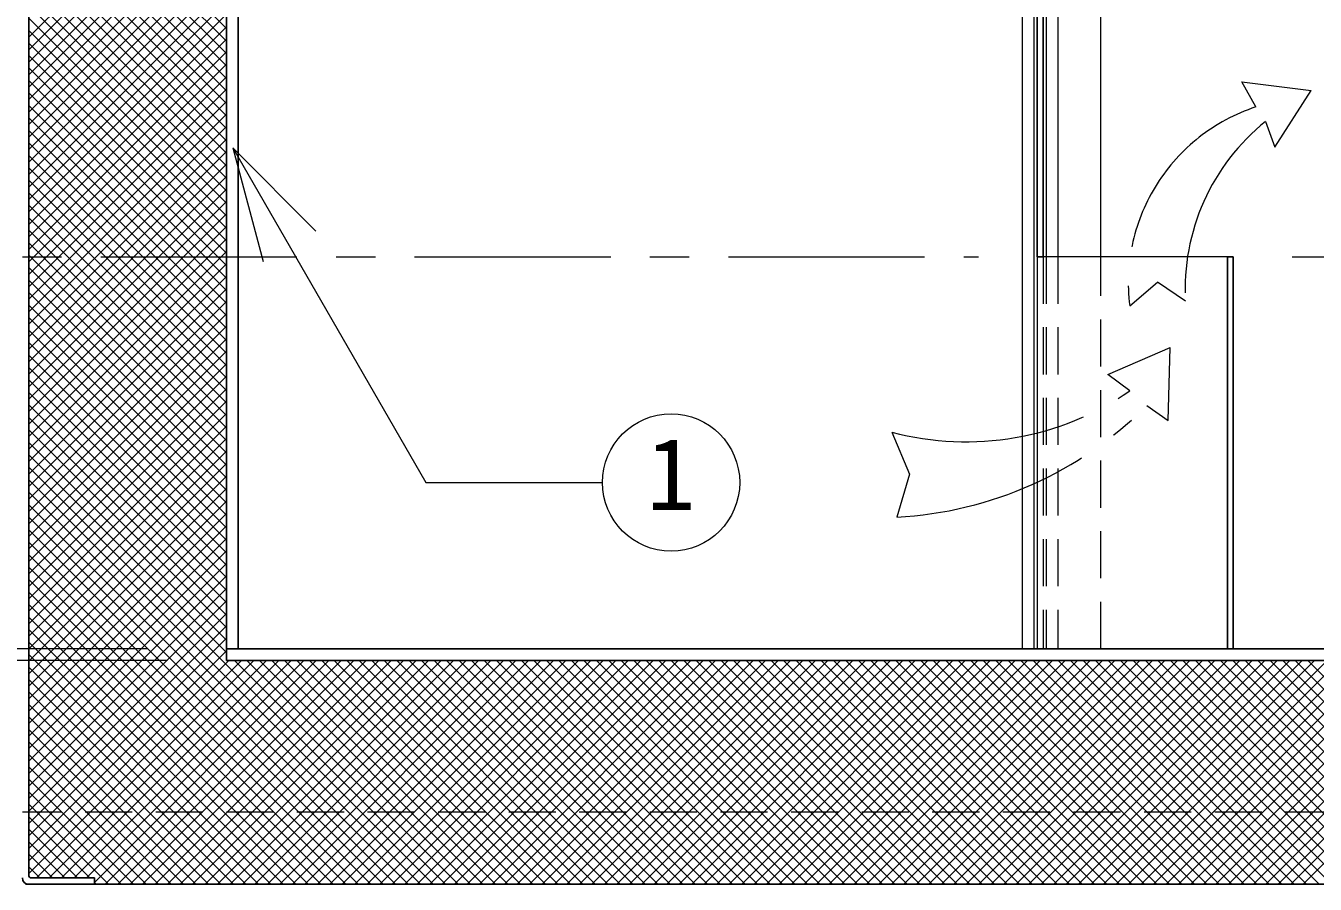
# Model space of a CAD drawing. Units: millimetres at full size, sheet at 1:10; details may follow other scales. Extents: x -2092 to 1958, y -1356 to 1454.
# Drawn here: x -1148.6 to -819.9, y -915.8 to -696.9 of the extents above; entities that cross this region are included whole.
import ezdxf
from ezdxf.enums import TextEntityAlignment as Align

# ---------------------------------------------------------------- set-up
doc = ezdxf.new("R2010")
doc.units = ezdxf.units.MM
doc.header["$LTSCALE"] = 10
for name, pattern in [('CHAIN1', [8, 5, -1, 1, -1]), ('DASHED1', [1.8, 1.2, -0.6]), ('DOUBLE_CHAIN1', [8.8, 5, -1, 0.6, -0.6, 0.6, -1])]:
    doc.linetypes.add(name, pattern=pattern)
doc.layers.add('0-0_ﾚｲﾔ1', color=4, linetype='Continuous', lineweight=9)
doc.styles.add('ＭＳ ゴシック', font='')
doc.styles.get('ＭＳ ゴシック').set_extended_font_data('MS Gothic')

msp = doc.modelspace()

# ---------------------------------------------------------------- linework, layer by layer
at = {"layer": '0-0_ﾚｲﾔ1', "color": 7, "lineweight": 18}
for p, q in [((-894.49, -855.78), (-894.49, -157.28)), ((-891.49, -855.78), (-891.49, -157.28)), ((-888.49, -169.52), (-888.49, -755.78)), ((-885.49, -170.14), (-885.49, -755.78)), ((-1095.87, -728.04), (-1074.66, -749.25)), ((-1095.87, -728.04), (-1088.11, -757.02)), ((-890.74, -755.78), (-890.74, -855.78)), ((-842.24, -755.78), (-889.24, -755.78))]:
    msp.add_line(p, q, dxfattribs=at)
at = {"layer": '0-0_ﾚｲﾔ1', "color": 5, "lineweight": 25}
for p, q in [((-890.74, -157.28), (-890.74, -755.78)), ((-889.24, -158.03), (-889.24, -755.78)), ((-1147.89, -913.38), (-1147.89, -486.28)), ((-1097.49, -486.28), (-1097.49, -858.78)), ((-1094.49, -855.78), (-1094.49, -486.28)), ((-889.24, -755.78), (-890.74, -755.78)), ((-842.24, -755.78), (-842.24, -855.78)), ((-840.74, -755.78), (-842.24, -755.78)), ((-840.74, -755.78), (-840.74, -855.78)), ((-291.49, -855.78), (-1097.49, -855.78)), ((-291.49, -858.78), (-1097.49, -858.78)), ((-240.29, -915.78), (-1148.69, -915.78)), ((-1147.09, -914.18), (-1131.09, -914.18)), ((-1131.09, -915.78), (-1131.09, -914.18))]:
    msp.add_line(p, q, dxfattribs=at)
at = {"layer": '0-0_ﾚｲﾔ1'}
for p, q in [((-874.49, -755.78), (-874.49, -157.28)), ((-1147.89, -647.2), (-1097.49, -697.6)), ((-1147.89, -699.83), (-1097.49, -649.43)), ((-1147.89, -650.39), (-1097.49, -700.79)), ((-1147.89, -703.01), (-1097.49, -652.61)), ((-1147.89, -653.57), (-1097.49, -703.97)), ((-1147.89, -706.2), (-1097.49, -655.8)), ((-1147.89, -656.75), (-1097.49, -707.15)), ((-1147.89, -709.38), (-1097.49, -658.98)), ((-1147.89, -659.93), (-1097.49, -710.33)), ((-1147.89, -712.56), (-1097.49, -662.16)), ((-1147.89, -663.11), (-1097.49, -713.51)), ((-1147.89, -715.74), (-1097.49, -665.34)), ((-1147.89, -666.3), (-1097.49, -716.7)), ((-1147.89, -718.92), (-1097.49, -668.52)), ((-1147.89, -669.48), (-1097.49, -719.88)), ((-1147.89, -722.11), (-1097.49, -671.71)), ((-1147.89, -672.66), (-1097.49, -723.06)), ((-1147.89, -725.29), (-1097.49, -674.89)), ((-1147.89, -675.84), (-1097.49, -726.24)), ((-1147.89, -728.47), (-1097.49, -678.07)), ((-1147.89, -679.02), (-1097.49, -729.42)), ((-1147.89, -731.65), (-1097.49, -681.25)), ((-1147.89, -682.21), (-1097.49, -732.61)), ((-1147.89, -734.83), (-1097.49, -684.43)), ((-1147.89, -685.39), (-1097.49, -735.79)), ((-1147.89, -738.02), (-1097.49, -687.62)), ((-1147.89, -688.57), (-1097.49, -738.97)), ((-1147.89, -741.2), (-1097.49, -690.8)), ((-1147.89, -691.75), (-1097.49, -742.15)), ((-1147.89, -744.38), (-1097.49, -693.98)), ((-1147.89, -694.93), (-1097.49, -745.33)), ((-1147.89, -747.56), (-1097.49, -697.16)), ((-1147.89, -698.12), (-1097.49, -748.52)), ((-1147.89, -750.74), (-1097.49, -700.34)), ((-1147.89, -701.3), (-1097.49, -751.7)), ((-1147.89, -753.93), (-1097.49, -703.53)), ((-1147.89, -704.48), (-1097.49, -754.88)), ((-1147.89, -757.11), (-1097.49, -706.71)), ((-1147.89, -707.66), (-1097.49, -758.06)), ((-1147.89, -760.29), (-1097.49, -709.89)), ((-1147.89, -710.84), (-1097.49, -761.24)), ((-1147.89, -763.47), (-1097.49, -713.07)), ((-1147.89, -714.03), (-1097.49, -764.43)), ((-1147.89, -766.65), (-1097.49, -716.25)), ((-1147.89, -717.21), (-1097.49, -767.61)), ((-1147.89, -769.84), (-1097.49, -719.44)), ((-1147.89, -720.39), (-1097.49, -770.79)), ((-1147.89, -773.02), (-1097.49, -722.62)), ((-1147.89, -723.57), (-1097.49, -773.97)), ((-1147.89, -776.2), (-1097.49, -725.8)), ((-1147.89, -726.75), (-1097.49, -777.15)), ((-1147.89, -779.38), (-1097.49, -728.98)), ((-1147.89, -729.94), (-1097.49, -780.34)), ((-1147.89, -782.56), (-1097.49, -732.16)), ((-1147.89, -733.12), (-1097.49, -783.52)), ((-1147.89, -785.75), (-1097.49, -735.35)), ((-1147.89, -736.3), (-1097.49, -786.7)), ((-1147.89, -788.93), (-1097.49, -738.53)), ((-1147.89, -739.48), (-1097.49, -789.88)), ((-1147.89, -792.11), (-1097.49, -741.71)), ((-1147.89, -742.66), (-1097.49, -793.06)), ((-1147.89, -795.29), (-1097.49, -744.89)), ((-1147.89, -745.84), (-1097.49, -796.24)), ((-1147.89, -798.47), (-1097.49, -748.07)), ((-1147.89, -749.03), (-1097.49, -799.43)), ((-1147.89, -801.66), (-1097.49, -751.26)), ((-1147.89, -752.21), (-1097.49, -802.61)), ((-1147.89, -804.84), (-1097.49, -754.44)), ((-1147.89, -755.39), (-1097.49, -805.79)), ((-1147.89, -808.02), (-1097.49, -757.62)), ((-1147.89, -758.57), (-1097.49, -808.97)), ((-1147.89, -811.2), (-1097.49, -760.8)), ((-1147.89, -761.75), (-1097.49, -812.15)), ((-1147.89, -814.38), (-1097.49, -763.98)), ((-1147.89, -764.94), (-1097.49, -815.34)), ((-1147.89, -817.57), (-1097.49, -767.17)), ((-1147.89, -768.12), (-1097.49, -818.52)), ((-1147.89, -820.75), (-1097.49, -770.35)), ((-1147.89, -771.3), (-1097.49, -821.7)), ((-1147.89, -823.93), (-1097.49, -773.53)), ((-1147.89, -774.48), (-1097.49, -824.88)), ((-1147.89, -827.11), (-1097.49, -776.71)), ((-1147.89, -777.66), (-1097.49, -828.06)), ((-1147.89, -830.29), (-1097.49, -779.89)), ((-1147.89, -780.85), (-1097.49, -831.25)), ((-1147.89, -833.48), (-1097.49, -783.08)), ((-1147.89, -784.03), (-1097.49, -834.43)), ((-1147.89, -836.66), (-1097.49, -786.26)), ((-1147.89, -787.21), (-1097.49, -837.61)), ((-1147.89, -839.84), (-1097.49, -789.44)), ((-1147.89, -790.39), (-1097.49, -840.79)), ((-1147.89, -843.02), (-1097.49, -792.62)), ((-1147.89, -793.57), (-1097.49, -843.97)), ((-1147.89, -846.2), (-1097.49, -795.8)), ((-1147.89, -796.76), (-1097.49, -847.16)), ((-1147.89, -849.39), (-1097.49, -798.99)), ((-1147.89, -799.94), (-1097.49, -850.34)), ((-1147.89, -852.57), (-1097.49, -802.17)), ((-1147.89, -803.12), (-1097.49, -853.52)), ((-1147.89, -855.75), (-1097.49, -805.35)), ((-1147.89, -806.3), (-1097.49, -856.7)), ((-1147.89, -858.93), (-1097.49, -808.53)), ((-1147.89, -809.48), (-1041.6, -915.78)), ((-1147.89, -862.11), (-1097.49, -811.71)), ((-1147.89, -812.67), (-1044.78, -915.78)), ((-1147.89, -865.3), (-1097.49, -814.9)), ((-1147.89, -815.85), (-1047.96, -915.78)), ((-1147.89, -868.48), (-1097.49, -818.08)), ((-1147.89, -819.03), (-1051.14, -915.78)), ((-1147.89, -871.66), (-1097.49, -821.26)), ((-1147.89, -822.21), (-1054.33, -915.78)), ((-1147.89, -874.84), (-1097.49, -824.44)), ((-1147.89, -825.39), (-1057.51, -915.78)), ((-1147.89, -878.02), (-1097.49, -827.62)), ((-1147.89, -828.58), (-1060.69, -915.78)), ((-1147.89, -881.21), (-1097.49, -830.81)), ((-1147.89, -831.76), (-1063.87, -915.78)), ((-1147.89, -884.39), (-1097.49, -833.99)), ((-1147.89, -834.94), (-1067.05, -915.78)), ((-1147.89, -887.57), (-1097.49, -837.17)), ((-1147.89, -838.12), (-1070.24, -915.78)), ((-1147.89, -890.75), (-1097.49, -840.35)), ((-1147.89, -841.3), (-1073.42, -915.78)), ((-1147.89, -893.93), (-1097.49, -843.53)), ((-1147.89, -844.49), (-1076.6, -915.78)), ((-1147.89, -897.12), (-1097.49, -846.72)), ((-1147.89, -847.67), (-1079.78, -915.78)), ((-1147.89, -900.3), (-1097.49, -849.9)), ((-1147.89, -850.85), (-1082.96, -915.78)), ((-1147.89, -903.48), (-1097.49, -853.08)), ((-1147.89, -854.03), (-1086.15, -915.78)), ((-1147.89, -906.66), (-1097.49, -856.26)), ((-1147.89, -857.21), (-1089.33, -915.78)), ((-1147.89, -913.03), (-1093.65, -858.78)), ((-1147.89, -909.84), (-1096.83, -858.78)), ((-1147.89, -860.4), (-1092.51, -915.78)), ((-1145.87, -914.18), (-1090.47, -858.78)), ((-1142.68, -914.18), (-1087.28, -858.78)), ((-1139.5, -914.18), (-1084.1, -858.78)), ((-1136.32, -914.18), (-1080.92, -858.78)), ((-1133.14, -914.18), (-1077.74, -858.78)), ((-1131.09, -915.32), (-1074.56, -858.78)), ((-1128.37, -915.78), (-1071.37, -858.78)), ((-1125.19, -915.78), (-1068.19, -858.78)), ((-1122.01, -915.78), (-1065.01, -858.78)), ((-1118.83, -915.78), (-1061.83, -858.78)), ((-1115.65, -915.78), (-1058.65, -858.78)), ((-1112.46, -915.78), (-1055.46, -858.78)), ((-1109.28, -915.78), (-1052.28, -858.78)), ((-1106.1, -915.78), (-1049.1, -858.78)), ((-1102.92, -915.78), (-1045.92, -858.78)), ((-1099.74, -915.78), (-1042.74, -858.78)), ((-1096.55, -915.78), (-1039.55, -858.78)), ((-1095.42, -858.78), (-1038.42, -915.78)), ((-1093.37, -915.78), (-1036.37, -858.78)), ((-1092.23, -858.78), (-1035.23, -915.78)), ((-1090.19, -915.78), (-1033.19, -858.78)), ((-1089.05, -858.78), (-1032.05, -915.78)), ((-1087.01, -915.78), (-1030.01, -858.78)), ((-1085.87, -858.78), (-1028.87, -915.78)), ((-1083.83, -915.78), (-1026.83, -858.78)), ((-1082.69, -858.78), (-1025.69, -915.78)), ((-1080.64, -915.78), (-1023.64, -858.78)), ((-1079.51, -858.78), (-1022.51, -915.78)), ((-1077.46, -915.78), (-1020.46, -858.78)), ((-1076.32, -858.78), (-1019.32, -915.78)), ((-1074.28, -915.78), (-1017.28, -858.78)), ((-1073.14, -858.78), (-1016.14, -915.78)), ((-1071.1, -915.78), (-1014.1, -858.78)), ((-1069.96, -858.78), (-1012.96, -915.78)), ((-1067.92, -915.78), (-1010.92, -858.78)), ((-1066.78, -858.78), (-1009.78, -915.78)), ((-1064.73, -915.78), (-1007.73, -858.78)), ((-1063.6, -858.78), (-1006.6, -915.78)), ((-1061.55, -915.78), (-1004.55, -858.78)), ((-1060.41, -858.78), (-1003.41, -915.78)), ((-1058.37, -915.78), (-1001.37, -858.78)), ((-1057.23, -858.78), (-1000.23, -915.78)), ((-1055.19, -915.78), (-998.19, -858.78)), ((-1054.05, -858.78), (-997.05, -915.78)), ((-1052.01, -915.78), (-995.01, -858.78)), ((-1050.87, -858.78), (-993.87, -915.78)), ((-1048.82, -915.78), (-991.82, -858.78)), ((-1047.69, -858.78), (-990.69, -915.78)), ((-1045.64, -915.78), (-988.64, -858.78)), ((-1044.5, -858.78), (-987.5, -915.78)), ((-1042.46, -915.78), (-985.46, -858.78)), ((-1041.32, -858.78), (-984.32, -915.78)), ((-1039.28, -915.78), (-982.28, -858.78)), ((-1038.14, -858.78), (-981.14, -915.78)), ((-1036.1, -915.78), (-979.1, -858.78)), ((-1034.96, -858.78), (-977.96, -915.78)), ((-1032.91, -915.78), (-975.91, -858.78)), ((-1031.78, -858.78), (-974.78, -915.78)), ((-1029.73, -915.78), (-972.73, -858.78)), ((-1028.59, -858.78), (-971.59, -915.78)), ((-1026.55, -915.78), (-969.55, -858.78)), ((-1025.41, -858.78), (-968.41, -915.78)), ((-1023.37, -915.78), (-966.37, -858.78)), ((-1022.23, -858.78), (-965.23, -915.78)), ((-1020.19, -915.78), (-963.19, -858.78)), ((-1019.05, -858.78), (-962.05, -915.78)), ((-1017, -915.78), (-960, -858.78)), ((-1015.87, -858.78), (-958.87, -915.78)), ((-1013.82, -915.78), (-956.82, -858.78)), ((-1012.69, -858.78), (-955.69, -915.78)), ((-1010.64, -915.78), (-953.64, -858.78)), ((-1009.5, -858.78), (-952.5, -915.78)), ((-1007.46, -915.78), (-950.46, -858.78)), ((-1006.32, -858.78), (-949.32, -915.78)), ((-1004.28, -915.78), (-947.28, -858.78)), ((-1003.14, -858.78), (-946.14, -915.78)), ((-1001.09, -915.78), (-944.09, -858.78)), ((-999.96, -858.78), (-942.96, -915.78)), ((-997.91, -915.78), (-940.91, -858.78)), ((-996.78, -858.78), (-939.78, -915.78)), ((-994.73, -915.78), (-937.73, -858.78)), ((-993.59, -858.78), (-936.59, -915.78)), ((-991.55, -915.78), (-934.55, -858.78)), ((-990.41, -858.78), (-933.41, -915.78)), ((-988.37, -915.78), (-931.37, -858.78)), ((-987.23, -858.78), (-930.23, -915.78)), ((-985.18, -915.78), (-928.18, -858.78)), ((-984.05, -858.78), (-927.05, -915.78)), ((-982, -915.78), (-925, -858.78)), ((-980.87, -858.78), (-923.87, -915.78)), ((-978.82, -915.78), (-921.82, -858.78)), ((-977.68, -858.78), (-920.68, -915.78)), ((-975.64, -915.78), (-918.64, -858.78)), ((-974.5, -858.78), (-917.5, -915.78)), ((-972.46, -915.78), (-915.46, -858.78)), ((-971.32, -858.78), (-914.32, -915.78)), ((-969.27, -915.78), (-912.27, -858.78)), ((-968.14, -858.78), (-911.14, -915.78)), ((-966.09, -915.78), (-909.09, -858.78)), ((-964.96, -858.78), (-907.96, -915.78)), ((-962.91, -915.78), (-905.91, -858.78)), ((-961.77, -858.78), (-904.77, -915.78)), ((-959.73, -915.78), (-902.73, -858.78)), ((-958.59, -858.78), (-901.59, -915.78)), ((-956.55, -915.78), (-899.55, -858.78)), ((-955.41, -858.78), (-898.41, -915.78)), ((-953.36, -915.78), (-896.36, -858.78)), ((-952.23, -858.78), (-895.23, -915.78)), ((-950.18, -915.78), (-893.18, -858.78)), ((-949.05, -858.78), (-892.05, -915.78)), ((-947, -915.78), (-890, -858.78)), ((-945.86, -858.78), (-888.86, -915.78)), ((-943.82, -915.78), (-886.82, -858.78)), ((-942.68, -858.78), (-885.68, -915.78)), ((-940.64, -915.78), (-883.64, -858.78)), ((-939.5, -858.78), (-882.5, -915.78)), ((-937.45, -915.78), (-880.45, -858.78)), ((-936.32, -858.78), (-879.32, -915.78)), ((-934.27, -915.78), (-877.27, -858.78)), ((-933.14, -858.78), (-876.14, -915.78)), ((-931.09, -915.78), (-874.09, -858.78)), ((-929.95, -858.78), (-872.95, -915.78)), ((-927.91, -915.78), (-870.91, -858.78)), ((-926.77, -858.78), (-869.77, -915.78)), ((-924.73, -915.78), (-867.73, -858.78)), ((-923.59, -858.78), (-866.59, -915.78)), ((-921.54, -915.78), (-864.54, -858.78)), ((-920.41, -858.78), (-863.41, -915.78)), ((-918.36, -915.78), (-861.36, -858.78)), ((-917.23, -858.78), (-860.23, -915.78)), ((-915.18, -915.78), (-858.18, -858.78)), ((-914.04, -858.78), (-857.04, -915.78)), ((-912, -915.78), (-855, -858.78)), ((-910.86, -858.78), (-853.86, -915.78)), ((-908.82, -915.78), (-851.82, -858.78)), ((-907.68, -858.78), (-850.68, -915.78)), ((-905.63, -915.78), (-848.63, -858.78)), ((-904.5, -858.78), (-847.5, -915.78)), ((-902.45, -915.78), (-845.45, -858.78)), ((-901.32, -858.78), (-844.32, -915.78)), ((-899.27, -915.78), (-842.27, -858.78)), ((-898.13, -858.78), (-841.13, -915.78)), ((-896.09, -915.78), (-839.09, -858.78)), ((-894.95, -858.78), (-837.95, -915.78)), ((-892.91, -915.78), (-835.91, -858.78)), ((-891.77, -858.78), (-834.77, -915.78)), ((-889.72, -915.78), (-832.72, -858.78)), ((-888.59, -858.78), (-831.59, -915.78)), ((-886.54, -915.78), (-829.54, -858.78)), ((-885.41, -858.78), (-828.41, -915.78)), ((-883.36, -915.78), (-826.36, -858.78)), ((-882.22, -858.78), (-825.22, -915.78)), ((-880.18, -915.78), (-823.18, -858.78)), ((-879.04, -858.78), (-822.04, -915.78)), ((-877, -915.78), (-820, -858.78)), ((-875.86, -858.78), (-818.86, -915.78)), ((-873.81, -915.78), (-816.81, -858.78)), ((-872.68, -858.78), (-815.68, -915.78)), ((-870.63, -915.78), (-813.63, -858.78)), ((-869.5, -858.78), (-812.5, -915.78)), ((-867.45, -915.78), (-810.45, -858.78)), ((-866.31, -858.78), (-809.31, -915.78)), ((-864.27, -915.78), (-807.27, -858.78)), ((-863.13, -858.78), (-806.13, -915.78)), ((-861.09, -915.78), (-804.09, -858.78)), ((-859.95, -858.78), (-802.95, -915.78)), ((-857.9, -915.78), (-800.9, -858.78)), ((-856.77, -858.78), (-799.77, -915.78)), ((-854.72, -915.78), (-797.72, -858.78)), ((-853.59, -858.78), (-796.59, -915.78)), ((-851.54, -915.78), (-794.54, -858.78)), ((-850.4, -858.78), (-793.4, -915.78)), ((-848.36, -915.78), (-791.36, -858.78)), ((-847.22, -858.78), (-790.22, -915.78)), ((-845.18, -915.78), (-788.18, -858.78)), ((-844.04, -858.78), (-787.04, -915.78)), ((-841.99, -915.78), (-784.99, -858.78)), ((-840.86, -858.78), (-783.86, -915.78)), ((-838.81, -915.78), (-781.81, -858.78)), ((-837.68, -858.78), (-780.68, -915.78)), ((-835.63, -915.78), (-778.63, -858.78)), ((-834.49, -858.78), (-777.49, -915.78)), ((-832.45, -915.78), (-775.45, -858.78)), ((-831.31, -858.78), (-774.31, -915.78)), ((-829.27, -915.78), (-772.27, -858.78)), ((-828.13, -858.78), (-771.13, -915.78)), ((-826.09, -915.78), (-769.09, -858.78)), ((-824.95, -858.78), (-767.95, -915.78)), ((-822.9, -915.78), (-765.9, -858.78)), ((-821.77, -858.78), (-764.77, -915.78)), ((-1147.89, -863.58), (-1095.69, -915.78)), ((-1147.89, -866.76), (-1098.87, -915.78)), ((-1147.89, -869.94), (-1102.06, -915.78)), ((-1147.89, -873.12), (-1105.24, -915.78)), ((-1147.89, -876.31), (-1108.42, -915.78)), ((-1147.89, -879.49), (-1111.6, -915.78)), ((-1147.89, -882.67), (-1114.78, -915.78)), ((-1147.89, -885.85), (-1117.97, -915.78)), ((-1147.89, -889.03), (-1121.15, -915.78)), ((-1147.89, -892.22), (-1124.33, -915.78)), ((-1147.89, -895.4), (-1127.51, -915.78)), ((-1147.89, -898.58), (-1132.29, -914.18)), ((-1147.89, -901.76), (-1135.48, -914.18)), ((-1147.89, -904.94), (-1138.66, -914.18)), ((-1147.89, -908.13), (-1141.84, -914.18)), ((-1147.89, -911.31), (-1145.02, -914.18)), ((-1131.09, -915.38), (-1130.69, -915.78))]:
    msp.add_line(p, q, dxfattribs=at)
at = {"layer": '0-0_ﾚｲﾔ1', "linetype": 'DOUBLE_CHAIN1'}
for p, q in [((-834.98, -717.61), (-838.53, -711.18)), ((-838.53, -711.18), (-820.87, -713.43)), ((-867.16, -768.35), (-860.05, -762.25)), ((-852.93, -767.11), (-860.05, -762.25)), ((-872.73, -785.85), (-856.84, -778.95)), ((-867.16, -790.01), (-872.73, -785.85))]:
    msp.add_line(p, q, dxfattribs=at)
at = {"layer": '0-0_ﾚｲﾔ1', "linetype": 'CHAIN1'}
for p, q in [((-1929.49, -755.78), (-905.74, -755.78)), ((-825.74, -755.78), (-720.74, -755.78)), ((-1117.49, -855.78), (-1979.49, -855.78)), ((-1112.49, -858.78), (-2029.49, -858.78))]:
    msp.add_line(p, q, dxfattribs=at)
at = {"layer": '0-0_ﾚｲﾔ1', "linetype": 'DASHED1'}
for p, q in [((-889.24, -755.78), (-889.24, -855.78)), ((-888.49, -755.78), (-888.49, -855.78)), ((-885.49, -755.78), (-885.49, -855.78)), ((-874.49, -855.78), (-874.49, -755.78)), ((-239.49, -897.38), (-1149.49, -897.38))]:
    msp.add_line(p, q, dxfattribs=at)
at = {"layer": '0-0_ﾚｲﾔ1', "linetype": 'DOUBLE_CHAIN1'}
for points in [[(-832.51, -721.32), (-830.18, -727.88), (-820.87, -713.43)], [(-862.83, -793.72), (-857.32, -797.57), (-856.84, -778.95)], [(-927.8, -800.52), (-923.31, -811.22), (-926.56, -822.18)]]:
    msp.add_lwpolyline(points, dxfattribs=at)
at = {"layer": '0-0_ﾚｲﾔ1', "color": 7, "lineweight": 18}
msp.add_lwpolyline([(-1095.87, -728.04), (-1046.61, -813.36), (-1001.6, -813.36)], dxfattribs=at)
msp.add_circle((-984.1, -813.36), 17.5, dxfattribs=at)
at = {"layer": '0-0_ﾚｲﾔ1', "linetype": 'DOUBLE_CHAIN1'}
for centre, radius, start, end in [((-820.28, -762.5), 47.24, 108.1263, 187.1124), ((-798.44, -763.96), 54.58, 128.6223, 183.3091), ((-908.9, -729.44), 73.55, 255.1077, 304.5746), ((-931.63, -725.23), 97.08, 272.9957, 315.1356)]:
    msp.add_arc(centre, radius, start, end, dxfattribs=at)
at = {"layer": '0-0_ﾚｲﾔ1', "color": 5, "lineweight": 25}
for centre, radius in [((-1147.09, -913.38), 0.8), ((-1147.89, -914.18), 1.6)]:
    msp.add_arc(centre, radius, 180, 270, dxfattribs=at)

# ---------------------------------------------------------------- texts
at = {"layer": '0-0_ﾚｲﾔ1', "color": 7, "style": 'ＭＳ ゴシック'}
msp.add_text('1', height=18.33, dxfattribs=at).set_placement((-990.35, -825.86), align=Align.BOTTOM_LEFT)

doc.saveas('drawing.dxf')
